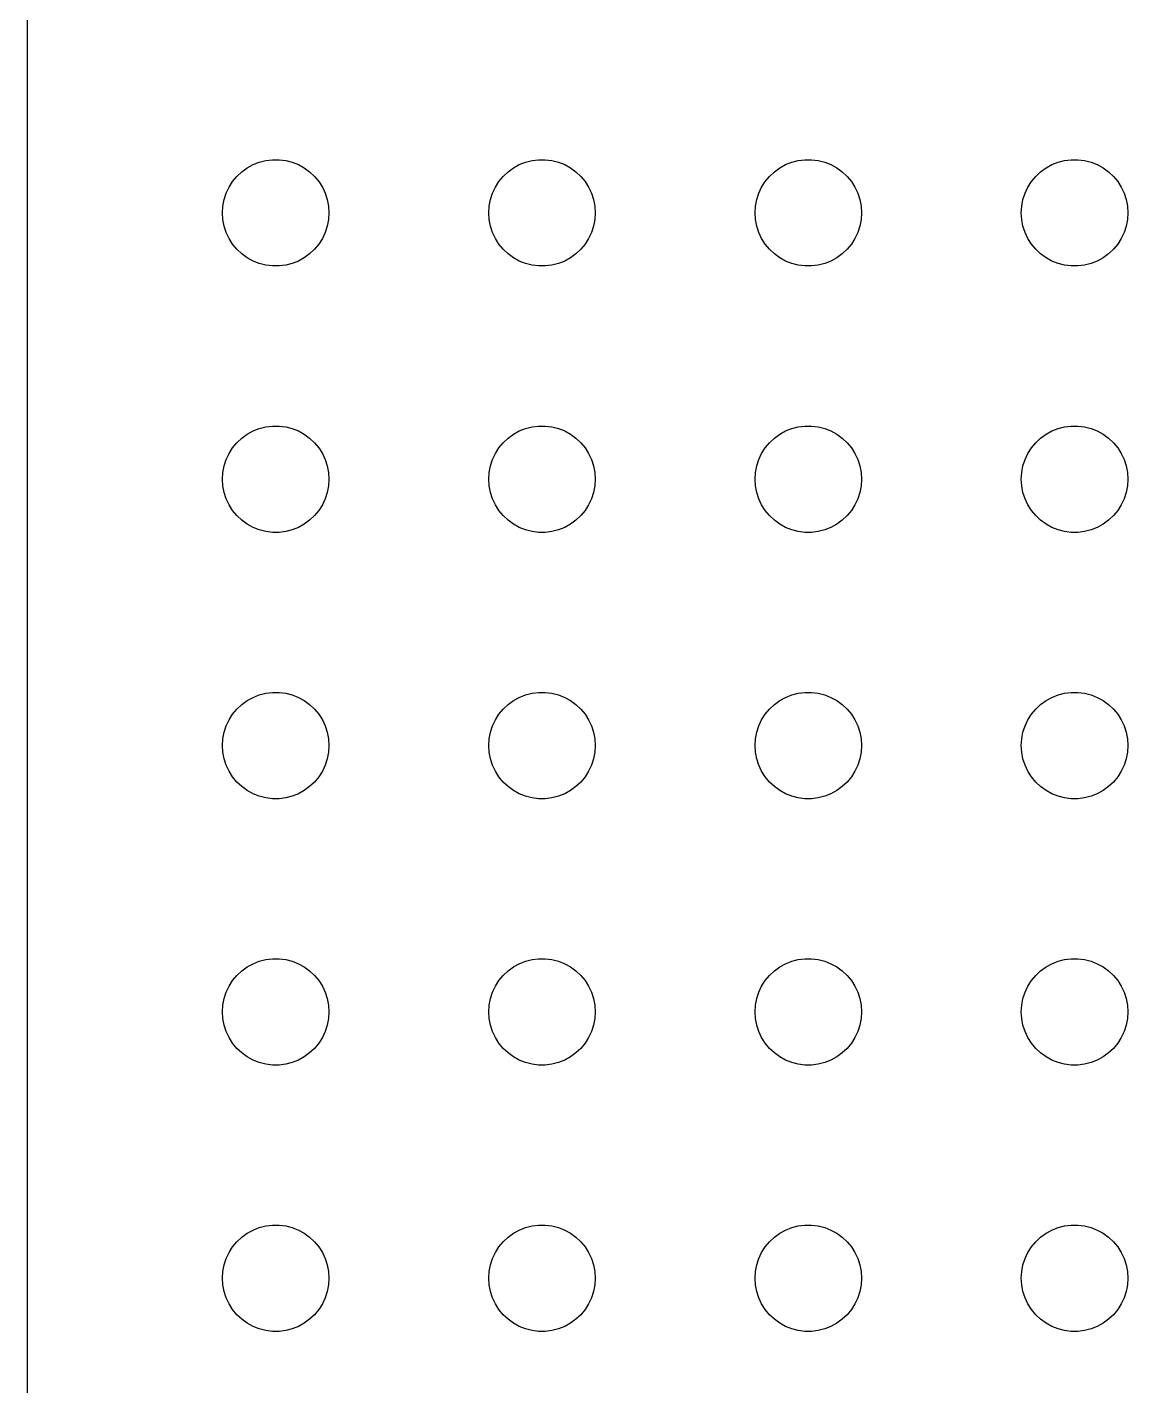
# Model space of a CAD drawing. Header units: metres. Extents: x -150 to 150, y -149 to 149.
# Drawn here: x -149.5 to -118.5, y 71.97 to 110.23 of the extents above; entities that cross this region are included whole.
import ezdxf

# ---------------------------------------------------------------- set-up
doc = ezdxf.new("R2010")
doc.units = ezdxf.units.M

msp = doc.modelspace()

# ---------------------------------------------------------------- linework, layer by layer
for p, q in [((-149.5, 144.5), (-149.5, -144.5)), ((-143.304, 106.266), (-143.139, 106.357)), ((-143.139, 106.357), (-142.964, 106.427)), ((-142.964, 106.427), (-142.781, 106.473)), ((-142.781, 106.473), (-142.594, 106.497)), ((-142.594, 106.497), (-142.406, 106.497)), ((-142.406, 106.497), (-142.219, 106.473)), ((-142.219, 106.473), (-142.036, 106.427)), ((-142.036, 106.427), (-141.861, 106.357)), ((-141.861, 106.357), (-141.696, 106.266)), ((-135.804, 106.266), (-135.639, 106.357)), ((-135.639, 106.357), (-135.464, 106.427)), ((-135.464, 106.427), (-135.281, 106.473)), ((-135.281, 106.473), (-135.094, 106.497)), ((-135.094, 106.497), (-134.906, 106.497)), ((-134.906, 106.497), (-134.719, 106.473)), ((-134.719, 106.473), (-134.536, 106.427)), ((-134.536, 106.427), (-134.361, 106.357)), ((-134.361, 106.357), (-134.196, 106.266)), ((-128.304, 106.266), (-128.139, 106.357)), ((-128.139, 106.357), (-127.964, 106.427)), ((-127.964, 106.427), (-127.781, 106.473)), ((-127.781, 106.473), (-127.594, 106.497)), ((-127.594, 106.497), (-127.406, 106.497)), ((-127.406, 106.497), (-127.219, 106.473)), ((-127.219, 106.473), (-127.036, 106.427)), ((-127.036, 106.427), (-126.861, 106.357)), ((-126.861, 106.357), (-126.696, 106.266)), ((-120.804, 106.266), (-120.639, 106.357)), ((-120.639, 106.357), (-120.464, 106.427)), ((-120.464, 106.427), (-120.281, 106.473)), ((-120.281, 106.473), (-120.094, 106.497)), ((-120.094, 106.497), (-119.906, 106.497)), ((-119.906, 106.497), (-119.719, 106.473)), ((-119.719, 106.473), (-119.536, 106.427)), ((-119.536, 106.427), (-119.361, 106.357)), ((-119.361, 106.357), (-119.196, 106.266)), ((-143.714, 105.882), (-143.593, 106.027)), ((-143.593, 106.027), (-143.456, 106.156)), ((-143.456, 106.156), (-143.304, 106.266)), ((-141.696, 106.266), (-141.544, 106.156)), ((-141.544, 106.156), (-141.407, 106.027)), ((-141.407, 106.027), (-141.286, 105.882)), ((-136.214, 105.882), (-136.093, 106.027)), ((-136.093, 106.027), (-135.956, 106.156)), ((-135.956, 106.156), (-135.804, 106.266)), ((-134.196, 106.266), (-134.044, 106.156)), ((-134.044, 106.156), (-133.907, 106.027)), ((-133.907, 106.027), (-133.786, 105.882)), ((-128.714, 105.882), (-128.593, 106.027)), ((-128.593, 106.027), (-128.456, 106.156)), ((-128.456, 106.156), (-128.304, 106.266)), ((-126.696, 106.266), (-126.544, 106.156)), ((-126.544, 106.156), (-126.407, 106.027)), ((-126.407, 106.027), (-126.286, 105.882)), ((-121.214, 105.882), (-121.093, 106.027)), ((-121.093, 106.027), (-120.956, 106.156)), ((-120.956, 106.156), (-120.804, 106.266)), ((-119.196, 106.266), (-119.044, 106.156)), ((-119.044, 106.156), (-118.907, 106.027)), ((-118.907, 106.027), (-118.786, 105.882)), ((-143.895, 105.552), (-143.814, 105.723)), ((-143.814, 105.723), (-143.714, 105.882)), ((-141.286, 105.882), (-141.186, 105.723)), ((-141.186, 105.723), (-141.105, 105.552)), ((-136.395, 105.552), (-136.314, 105.723)), ((-136.314, 105.723), (-136.214, 105.882)), ((-133.786, 105.882), (-133.686, 105.723)), ((-133.686, 105.723), (-133.605, 105.552)), ((-128.895, 105.552), (-128.814, 105.723)), ((-128.814, 105.723), (-128.714, 105.882)), ((-126.286, 105.882), (-126.186, 105.723)), ((-126.186, 105.723), (-126.105, 105.552)), ((-121.395, 105.552), (-121.314, 105.723)), ((-121.314, 105.723), (-121.214, 105.882)), ((-118.786, 105.882), (-118.686, 105.723)), ((-118.686, 105.723), (-118.605, 105.552)), ((-143.988, 105.188), (-143.953, 105.373)), ((-143.953, 105.373), (-143.895, 105.552)), ((-141.105, 105.552), (-141.047, 105.373)), ((-141.047, 105.373), (-141.012, 105.188)), ((-136.488, 105.188), (-136.453, 105.373)), ((-136.453, 105.373), (-136.395, 105.552)), ((-133.605, 105.552), (-133.547, 105.373)), ((-133.547, 105.373), (-133.512, 105.188)), ((-128.988, 105.188), (-128.953, 105.373)), ((-128.953, 105.373), (-128.895, 105.552)), ((-126.105, 105.552), (-126.047, 105.373)), ((-126.047, 105.373), (-126.012, 105.188)), ((-121.488, 105.188), (-121.453, 105.373)), ((-121.453, 105.373), (-121.395, 105.552)), ((-118.605, 105.552), (-118.547, 105.373)), ((-118.547, 105.373), (-118.512, 105.188)), ((-144, 105), (-143.988, 105.188)), ((-143.988, 104.812), (-144, 105)), ((-141.012, 105.188), (-141, 105)), ((-141, 105), (-141.012, 104.812)), ((-136.5, 105), (-136.488, 105.188)), ((-136.488, 104.812), (-136.5, 105)), ((-133.512, 105.188), (-133.5, 105)), ((-133.5, 105), (-133.512, 104.812)), ((-129, 105), (-128.988, 105.188)), ((-128.988, 104.812), (-129, 105)), ((-126.012, 105.188), (-126, 105)), ((-126, 105), (-126.012, 104.812)), ((-121.5, 105), (-121.488, 105.188)), ((-121.488, 104.812), (-121.5, 105)), ((-118.512, 105.188), (-118.5, 105)), ((-118.5, 105), (-118.512, 104.812)), ((-143.953, 104.627), (-143.988, 104.812)), ((-143.895, 104.448), (-143.953, 104.627)), ((-143.814, 104.277), (-143.895, 104.448)), ((-141.105, 104.448), (-141.186, 104.277)), ((-141.047, 104.627), (-141.105, 104.448)), ((-141.012, 104.812), (-141.047, 104.627)), ((-136.453, 104.627), (-136.488, 104.812)), ((-136.395, 104.448), (-136.453, 104.627)), ((-136.314, 104.277), (-136.395, 104.448)), ((-133.605, 104.448), (-133.686, 104.277)), ((-133.547, 104.627), (-133.605, 104.448)), ((-133.512, 104.812), (-133.547, 104.627)), ((-128.953, 104.627), (-128.988, 104.812)), ((-128.895, 104.448), (-128.953, 104.627)), ((-128.814, 104.277), (-128.895, 104.448)), ((-126.105, 104.448), (-126.186, 104.277)), ((-126.047, 104.627), (-126.105, 104.448)), ((-126.012, 104.812), (-126.047, 104.627)), ((-121.453, 104.627), (-121.488, 104.812)), ((-121.395, 104.448), (-121.453, 104.627)), ((-121.314, 104.277), (-121.395, 104.448)), ((-118.605, 104.448), (-118.686, 104.277)), ((-118.547, 104.627), (-118.605, 104.448)), ((-118.512, 104.812), (-118.547, 104.627)), ((-143.714, 104.118), (-143.814, 104.277)), ((-143.593, 103.973), (-143.714, 104.118)), ((-141.286, 104.118), (-141.407, 103.973)), ((-141.186, 104.277), (-141.286, 104.118)), ((-136.214, 104.118), (-136.314, 104.277)), ((-136.093, 103.973), (-136.214, 104.118)), ((-133.786, 104.118), (-133.907, 103.973)), ((-133.686, 104.277), (-133.786, 104.118)), ((-128.714, 104.118), (-128.814, 104.277)), ((-128.593, 103.973), (-128.714, 104.118)), ((-126.286, 104.118), (-126.407, 103.973)), ((-126.186, 104.277), (-126.286, 104.118)), ((-121.214, 104.118), (-121.314, 104.277)), ((-121.093, 103.973), (-121.214, 104.118)), ((-118.786, 104.118), (-118.907, 103.973)), ((-118.686, 104.277), (-118.786, 104.118)), ((-143.456, 103.844), (-143.593, 103.973)), ((-143.304, 103.734), (-143.456, 103.844)), ((-143.139, 103.643), (-143.304, 103.734)), ((-141.696, 103.734), (-141.861, 103.643)), ((-141.544, 103.844), (-141.696, 103.734)), ((-141.407, 103.973), (-141.544, 103.844)), ((-135.956, 103.844), (-136.093, 103.973)), ((-135.804, 103.734), (-135.956, 103.844)), ((-135.639, 103.643), (-135.804, 103.734)), ((-134.196, 103.734), (-134.361, 103.643)), ((-134.044, 103.844), (-134.196, 103.734)), ((-133.907, 103.973), (-134.044, 103.844)), ((-128.456, 103.844), (-128.593, 103.973)), ((-128.304, 103.734), (-128.456, 103.844)), ((-128.139, 103.643), (-128.304, 103.734)), ((-126.696, 103.734), (-126.861, 103.643)), ((-126.544, 103.844), (-126.696, 103.734)), ((-126.407, 103.973), (-126.544, 103.844)), ((-120.956, 103.844), (-121.093, 103.973)), ((-120.804, 103.734), (-120.956, 103.844)), ((-120.639, 103.643), (-120.804, 103.734)), ((-119.196, 103.734), (-119.361, 103.643)), ((-119.044, 103.844), (-119.196, 103.734)), ((-118.907, 103.973), (-119.044, 103.844)), ((-142.964, 103.573), (-143.139, 103.643)), ((-142.781, 103.527), (-142.964, 103.573)), ((-142.594, 103.503), (-142.781, 103.527)), ((-142.406, 103.503), (-142.594, 103.503)), ((-142.219, 103.527), (-142.406, 103.503)), ((-142.036, 103.573), (-142.219, 103.527)), ((-141.861, 103.643), (-142.036, 103.573)), ((-135.464, 103.573), (-135.639, 103.643)), ((-135.281, 103.527), (-135.464, 103.573)), ((-135.094, 103.503), (-135.281, 103.527)), ((-134.906, 103.503), (-135.094, 103.503)), ((-134.719, 103.527), (-134.906, 103.503)), ((-134.536, 103.573), (-134.719, 103.527)), ((-134.361, 103.643), (-134.536, 103.573)), ((-127.964, 103.573), (-128.139, 103.643)), ((-127.781, 103.527), (-127.964, 103.573)), ((-127.594, 103.503), (-127.781, 103.527)), ((-127.406, 103.503), (-127.594, 103.503)), ((-127.219, 103.527), (-127.406, 103.503)), ((-127.036, 103.573), (-127.219, 103.527)), ((-126.861, 103.643), (-127.036, 103.573)), ((-120.464, 103.573), (-120.639, 103.643)), ((-120.281, 103.527), (-120.464, 103.573)), ((-120.094, 103.503), (-120.281, 103.527)), ((-119.906, 103.503), (-120.094, 103.503)), ((-119.719, 103.527), (-119.906, 103.503)), ((-119.536, 103.573), (-119.719, 103.527)), ((-119.361, 103.643), (-119.536, 103.573)), ((-143.456, 98.6558), (-143.304, 98.7665)), ((-143.304, 98.7665), (-143.139, 98.8572)), ((-143.139, 98.8572), (-142.964, 98.9266)), ((-142.964, 98.9266), (-142.781, 98.9734)), ((-142.781, 98.9734), (-142.594, 98.997)), ((-142.594, 98.997), (-142.406, 98.997)), ((-142.406, 98.997), (-142.219, 98.9734)), ((-142.219, 98.9734), (-142.036, 98.9266)), ((-142.036, 98.9266), (-141.861, 98.8572)), ((-141.861, 98.8572), (-141.696, 98.7665)), ((-141.696, 98.7665), (-141.544, 98.6558)), ((-135.956, 98.6558), (-135.804, 98.7665)), ((-135.804, 98.7665), (-135.639, 98.8572)), ((-135.639, 98.8572), (-135.464, 98.9266)), ((-135.464, 98.9266), (-135.281, 98.9734)), ((-135.281, 98.9734), (-135.094, 98.997)), ((-135.094, 98.997), (-134.906, 98.997)), ((-134.906, 98.997), (-134.719, 98.9734)), ((-134.719, 98.9734), (-134.536, 98.9266)), ((-134.536, 98.9266), (-134.361, 98.8572)), ((-134.361, 98.8572), (-134.196, 98.7665)), ((-134.196, 98.7665), (-134.044, 98.6558)), ((-128.456, 98.6558), (-128.304, 98.7665)), ((-128.304, 98.7665), (-128.139, 98.8572)), ((-128.139, 98.8572), (-127.964, 98.9266)), ((-127.964, 98.9266), (-127.781, 98.9734)), ((-127.781, 98.9734), (-127.594, 98.997)), ((-127.594, 98.997), (-127.406, 98.997)), ((-127.406, 98.997), (-127.219, 98.9734)), ((-127.219, 98.9734), (-127.036, 98.9266)), ((-127.036, 98.9266), (-126.861, 98.8572)), ((-126.861, 98.8572), (-126.696, 98.7665)), ((-126.696, 98.7665), (-126.544, 98.6558)), ((-120.956, 98.6558), (-120.804, 98.7665)), ((-120.804, 98.7665), (-120.639, 98.8572)), ((-120.639, 98.8572), (-120.464, 98.9266)), ((-120.464, 98.9266), (-120.281, 98.9734)), ((-120.281, 98.9734), (-120.094, 98.997)), ((-120.094, 98.997), (-119.906, 98.997)), ((-119.906, 98.997), (-119.719, 98.9734)), ((-119.719, 98.9734), (-119.536, 98.9266)), ((-119.536, 98.9266), (-119.361, 98.8572)), ((-119.361, 98.8572), (-119.196, 98.7665)), ((-119.196, 98.7665), (-119.044, 98.6558)), ((-143.814, 98.2226), (-143.714, 98.3817)), ((-143.714, 98.3817), (-143.593, 98.5268)), ((-143.593, 98.5268), (-143.456, 98.6558)), ((-141.544, 98.6558), (-141.407, 98.5268)), ((-141.407, 98.5268), (-141.286, 98.3817)), ((-141.286, 98.3817), (-141.186, 98.2226)), ((-136.314, 98.2226), (-136.214, 98.3817)), ((-136.214, 98.3817), (-136.093, 98.5268)), ((-136.093, 98.5268), (-135.956, 98.6558)), ((-134.044, 98.6558), (-133.907, 98.5268)), ((-133.907, 98.5268), (-133.786, 98.3817)), ((-133.786, 98.3817), (-133.686, 98.2226)), ((-128.814, 98.2226), (-128.714, 98.3817)), ((-128.714, 98.3817), (-128.593, 98.5268)), ((-128.593, 98.5268), (-128.456, 98.6558)), ((-126.544, 98.6558), (-126.407, 98.5268)), ((-126.407, 98.5268), (-126.286, 98.3817)), ((-126.286, 98.3817), (-126.186, 98.2226)), ((-121.314, 98.2226), (-121.214, 98.3817)), ((-121.214, 98.3817), (-121.093, 98.5268)), ((-121.093, 98.5268), (-120.956, 98.6558)), ((-119.044, 98.6558), (-118.907, 98.5268)), ((-118.907, 98.5268), (-118.786, 98.3817)), ((-118.786, 98.3817), (-118.686, 98.2226)), ((-143.953, 97.873), (-143.895, 98.0522)), ((-143.895, 98.0522), (-143.814, 98.2226)), ((-141.186, 98.2226), (-141.105, 98.0522)), ((-141.105, 98.0522), (-141.047, 97.873)), ((-136.453, 97.873), (-136.395, 98.0522)), ((-136.395, 98.0522), (-136.314, 98.2226)), ((-133.686, 98.2226), (-133.605, 98.0522)), ((-133.605, 98.0522), (-133.547, 97.873)), ((-128.953, 97.873), (-128.895, 98.0522)), ((-128.895, 98.0522), (-128.814, 98.2226)), ((-126.186, 98.2226), (-126.105, 98.0522)), ((-126.105, 98.0522), (-126.047, 97.873)), ((-121.453, 97.873), (-121.395, 98.0522)), ((-121.395, 98.0522), (-121.314, 98.2226)), ((-118.686, 98.2226), (-118.605, 98.0522)), ((-118.605, 98.0522), (-118.547, 97.873)), ((-144, 97.5), (-143.988, 97.688)), ((-143.988, 97.688), (-143.953, 97.873)), ((-141.047, 97.873), (-141.012, 97.688)), ((-141.012, 97.688), (-141, 97.5)), ((-136.5, 97.5), (-136.488, 97.688)), ((-136.488, 97.688), (-136.453, 97.873)), ((-133.547, 97.873), (-133.512, 97.688)), ((-133.512, 97.688), (-133.5, 97.5)), ((-129, 97.5), (-128.988, 97.688)), ((-128.988, 97.688), (-128.953, 97.873)), ((-126.047, 97.873), (-126.012, 97.688)), ((-126.012, 97.688), (-126, 97.5)), ((-121.5, 97.5), (-121.488, 97.688)), ((-121.488, 97.688), (-121.453, 97.873)), ((-118.547, 97.873), (-118.512, 97.688)), ((-118.512, 97.688), (-118.5, 97.5)), ((-143.988, 97.312), (-144, 97.5)), ((-143.953, 97.127), (-143.988, 97.312)), ((-141.012, 97.312), (-141.047, 97.127)), ((-141, 97.5), (-141.012, 97.312)), ((-136.488, 97.312), (-136.5, 97.5)), ((-136.453, 97.127), (-136.488, 97.312)), ((-133.512, 97.312), (-133.547, 97.127)), ((-133.5, 97.5), (-133.512, 97.312)), ((-128.988, 97.312), (-129, 97.5)), ((-128.953, 97.127), (-128.988, 97.312)), ((-126.012, 97.312), (-126.047, 97.127)), ((-126, 97.5), (-126.012, 97.312)), ((-121.488, 97.312), (-121.5, 97.5)), ((-121.453, 97.127), (-121.488, 97.312)), ((-118.512, 97.312), (-118.547, 97.127)), ((-118.5, 97.5), (-118.512, 97.312)), ((-143.895, 96.9478), (-143.953, 97.127)), ((-143.814, 96.7774), (-143.895, 96.9478)), ((-141.105, 96.9478), (-141.186, 96.7774)), ((-141.047, 97.127), (-141.105, 96.9478)), ((-136.395, 96.9478), (-136.453, 97.127)), ((-136.314, 96.7774), (-136.395, 96.9478)), ((-133.605, 96.9478), (-133.686, 96.7774)), ((-133.547, 97.127), (-133.605, 96.9478)), ((-128.895, 96.9478), (-128.953, 97.127)), ((-128.814, 96.7774), (-128.895, 96.9478)), ((-126.105, 96.9478), (-126.186, 96.7774)), ((-126.047, 97.127), (-126.105, 96.9478)), ((-121.395, 96.9478), (-121.453, 97.127)), ((-121.314, 96.7774), (-121.395, 96.9478)), ((-118.605, 96.9478), (-118.686, 96.7774)), ((-118.547, 97.127), (-118.605, 96.9478)), ((-143.714, 96.6183), (-143.814, 96.7774)), ((-143.593, 96.4732), (-143.714, 96.6183)), ((-143.456, 96.3442), (-143.593, 96.4732)), ((-141.407, 96.4732), (-141.544, 96.3442)), ((-141.286, 96.6183), (-141.407, 96.4732)), ((-141.186, 96.7774), (-141.286, 96.6183)), ((-136.214, 96.6183), (-136.314, 96.7774)), ((-136.093, 96.4732), (-136.214, 96.6183)), ((-135.956, 96.3442), (-136.093, 96.4732)), ((-133.907, 96.4732), (-134.044, 96.3442)), ((-133.786, 96.6183), (-133.907, 96.4732)), ((-133.686, 96.7774), (-133.786, 96.6183)), ((-128.714, 96.6183), (-128.814, 96.7774)), ((-128.593, 96.4732), (-128.714, 96.6183)), ((-128.456, 96.3442), (-128.593, 96.4732)), ((-126.407, 96.4732), (-126.544, 96.3442)), ((-126.286, 96.6183), (-126.407, 96.4732)), ((-126.186, 96.7774), (-126.286, 96.6183)), ((-121.214, 96.6183), (-121.314, 96.7774)), ((-121.093, 96.4732), (-121.214, 96.6183)), ((-120.956, 96.3442), (-121.093, 96.4732)), ((-118.907, 96.4732), (-119.044, 96.3442)), ((-118.786, 96.6183), (-118.907, 96.4732)), ((-118.686, 96.7774), (-118.786, 96.6183)), ((-143.304, 96.2335), (-143.456, 96.3442)), ((-143.139, 96.1428), (-143.304, 96.2335)), ((-142.964, 96.0734), (-143.139, 96.1428)), ((-142.781, 96.0266), (-142.964, 96.0734)), ((-142.594, 96.003), (-142.781, 96.0266)), ((-142.219, 96.0266), (-142.406, 96.003)), ((-142.036, 96.0734), (-142.219, 96.0266)), ((-141.861, 96.1428), (-142.036, 96.0734)), ((-141.696, 96.2335), (-141.861, 96.1428)), ((-141.544, 96.3442), (-141.696, 96.2335)), ((-135.804, 96.2335), (-135.956, 96.3442)), ((-135.639, 96.1428), (-135.804, 96.2335)), ((-135.464, 96.0734), (-135.639, 96.1428)), ((-135.281, 96.0266), (-135.464, 96.0734)), ((-135.094, 96.003), (-135.281, 96.0266)), ((-134.719, 96.0266), (-134.906, 96.003)), ((-134.536, 96.0734), (-134.719, 96.0266)), ((-134.361, 96.1428), (-134.536, 96.0734)), ((-134.196, 96.2335), (-134.361, 96.1428)), ((-134.044, 96.3442), (-134.196, 96.2335)), ((-128.304, 96.2335), (-128.456, 96.3442)), ((-128.139, 96.1428), (-128.304, 96.2335)), ((-127.964, 96.0734), (-128.139, 96.1428)), ((-127.781, 96.0266), (-127.964, 96.0734)), ((-127.594, 96.003), (-127.781, 96.0266)), ((-127.219, 96.0266), (-127.406, 96.003)), ((-127.036, 96.0734), (-127.219, 96.0266)), ((-126.861, 96.1428), (-127.036, 96.0734)), ((-126.696, 96.2335), (-126.861, 96.1428)), ((-126.544, 96.3442), (-126.696, 96.2335)), ((-120.804, 96.2335), (-120.956, 96.3442)), ((-120.639, 96.1428), (-120.804, 96.2335)), ((-120.464, 96.0734), (-120.639, 96.1428)), ((-120.281, 96.0266), (-120.464, 96.0734)), ((-120.094, 96.003), (-120.281, 96.0266)), ((-119.719, 96.0266), (-119.906, 96.003)), ((-119.536, 96.0734), (-119.719, 96.0266)), ((-119.361, 96.1428), (-119.536, 96.0734)), ((-119.196, 96.2335), (-119.361, 96.1428)), ((-119.044, 96.3442), (-119.196, 96.2335)), ((-142.406, 96.003), (-142.594, 96.003)), ((-134.906, 96.003), (-135.094, 96.003)), ((-127.406, 96.003), (-127.594, 96.003)), ((-119.906, 96.003), (-120.094, 96.003)), ((-142.964, 91.4266), (-142.781, 91.4734)), ((-142.781, 91.4734), (-142.594, 91.497)), ((-142.594, 91.497), (-142.406, 91.497)), ((-142.406, 91.497), (-142.219, 91.4734)), ((-142.219, 91.4734), (-142.036, 91.4266)), ((-135.464, 91.4266), (-135.281, 91.4734)), ((-135.281, 91.4734), (-135.094, 91.497)), ((-135.094, 91.497), (-134.906, 91.497)), ((-134.906, 91.497), (-134.719, 91.4734)), ((-134.719, 91.4734), (-134.536, 91.4266)), ((-127.964, 91.4266), (-127.781, 91.4734)), ((-127.781, 91.4734), (-127.594, 91.497)), ((-127.594, 91.497), (-127.406, 91.497)), ((-127.406, 91.497), (-127.219, 91.4734)), ((-127.219, 91.4734), (-127.036, 91.4266)), ((-120.464, 91.4266), (-120.281, 91.4734)), ((-120.281, 91.4734), (-120.094, 91.497)), ((-120.094, 91.497), (-119.906, 91.497)), ((-119.906, 91.497), (-119.719, 91.4734)), ((-119.719, 91.4734), (-119.536, 91.4266)), ((-143.593, 91.0268), (-143.456, 91.1558)), ((-143.456, 91.1558), (-143.304, 91.2665)), ((-143.304, 91.2665), (-143.139, 91.3572)), ((-143.139, 91.3572), (-142.964, 91.4266)), ((-142.036, 91.4266), (-141.861, 91.3572)), ((-141.861, 91.3572), (-141.696, 91.2665)), ((-141.696, 91.2665), (-141.544, 91.1558)), ((-141.544, 91.1558), (-141.407, 91.0268)), ((-136.093, 91.0268), (-135.956, 91.1558)), ((-135.956, 91.1558), (-135.804, 91.2665)), ((-135.804, 91.2665), (-135.639, 91.3572)), ((-135.639, 91.3572), (-135.464, 91.4266)), ((-134.536, 91.4266), (-134.361, 91.3572)), ((-134.361, 91.3572), (-134.196, 91.2665)), ((-134.196, 91.2665), (-134.044, 91.1558)), ((-134.044, 91.1558), (-133.907, 91.0268)), ((-128.593, 91.0268), (-128.456, 91.1558)), ((-128.456, 91.1558), (-128.304, 91.2665)), ((-128.304, 91.2665), (-128.139, 91.3572)), ((-128.139, 91.3572), (-127.964, 91.4266)), ((-127.036, 91.4266), (-126.861, 91.3572)), ((-126.861, 91.3572), (-126.696, 91.2665)), ((-126.696, 91.2665), (-126.544, 91.1558)), ((-126.544, 91.1558), (-126.407, 91.0268)), ((-121.093, 91.0268), (-120.956, 91.1558)), ((-120.956, 91.1558), (-120.804, 91.2665)), ((-120.804, 91.2665), (-120.639, 91.3572)), ((-120.639, 91.3572), (-120.464, 91.4266)), ((-119.536, 91.4266), (-119.361, 91.3572)), ((-119.361, 91.3572), (-119.196, 91.2665)), ((-119.196, 91.2665), (-119.044, 91.1558)), ((-119.044, 91.1558), (-118.907, 91.0268)), ((-143.895, 90.5522), (-143.814, 90.7226)), ((-143.814, 90.7226), (-143.714, 90.8817)), ((-143.714, 90.8817), (-143.593, 91.0268)), ((-141.407, 91.0268), (-141.286, 90.8817)), ((-141.286, 90.8817), (-141.186, 90.7226)), ((-141.186, 90.7226), (-141.105, 90.5522)), ((-136.395, 90.5522), (-136.314, 90.7226)), ((-136.314, 90.7226), (-136.214, 90.8817)), ((-136.214, 90.8817), (-136.093, 91.0268)), ((-133.907, 91.0268), (-133.786, 90.8817)), ((-133.786, 90.8817), (-133.686, 90.7226)), ((-133.686, 90.7226), (-133.605, 90.5522)), ((-128.895, 90.5522), (-128.814, 90.7226)), ((-128.814, 90.7226), (-128.714, 90.8817)), ((-128.714, 90.8817), (-128.593, 91.0268)), ((-126.407, 91.0268), (-126.286, 90.8817)), ((-126.286, 90.8817), (-126.186, 90.7226)), ((-126.186, 90.7226), (-126.105, 90.5522)), ((-121.395, 90.5522), (-121.314, 90.7226)), ((-121.314, 90.7226), (-121.214, 90.8817)), ((-121.214, 90.8817), (-121.093, 91.0268)), ((-118.907, 91.0268), (-118.786, 90.8817)), ((-118.786, 90.8817), (-118.686, 90.7226)), ((-118.686, 90.7226), (-118.605, 90.5522)), ((-143.988, 90.188), (-143.953, 90.373)), ((-143.953, 90.373), (-143.895, 90.5522)), ((-141.105, 90.5522), (-141.047, 90.373)), ((-141.047, 90.373), (-141.012, 90.188)), ((-136.488, 90.188), (-136.453, 90.373)), ((-136.453, 90.373), (-136.395, 90.5522)), ((-133.605, 90.5522), (-133.547, 90.373)), ((-133.547, 90.373), (-133.512, 90.188)), ((-128.988, 90.188), (-128.953, 90.373)), ((-128.953, 90.373), (-128.895, 90.5522)), ((-126.105, 90.5522), (-126.047, 90.373)), ((-126.047, 90.373), (-126.012, 90.188)), ((-121.488, 90.188), (-121.453, 90.373)), ((-121.453, 90.373), (-121.395, 90.5522)), ((-118.605, 90.5522), (-118.547, 90.373)), ((-118.547, 90.373), (-118.512, 90.188)), ((-144, 90), (-143.988, 90.188)), ((-143.988, 89.812), (-144, 90)), ((-141.012, 90.188), (-141, 90)), ((-141, 90), (-141.012, 89.812)), ((-136.5, 90), (-136.488, 90.188)), ((-136.488, 89.812), (-136.5, 90)), ((-133.512, 90.188), (-133.5, 90)), ((-133.5, 90), (-133.512, 89.812)), ((-129, 90), (-128.988, 90.188)), ((-128.988, 89.812), (-129, 90)), ((-126.012, 90.188), (-126, 90)), ((-126, 90), (-126.012, 89.812)), ((-121.5, 90), (-121.488, 90.188)), ((-121.488, 89.812), (-121.5, 90)), ((-118.512, 90.188), (-118.5, 90)), ((-118.5, 90), (-118.512, 89.812)), ((-143.953, 89.627), (-143.988, 89.812)), ((-143.895, 89.4478), (-143.953, 89.627)), ((-141.047, 89.627), (-141.105, 89.4478)), ((-141.012, 89.812), (-141.047, 89.627)), ((-136.453, 89.627), (-136.488, 89.812)), ((-136.395, 89.4478), (-136.453, 89.627)), ((-133.547, 89.627), (-133.605, 89.4478)), ((-133.512, 89.812), (-133.547, 89.627)), ((-128.953, 89.627), (-128.988, 89.812)), ((-128.895, 89.4478), (-128.953, 89.627)), ((-126.047, 89.627), (-126.105, 89.4478)), ((-126.012, 89.812), (-126.047, 89.627)), ((-121.453, 89.627), (-121.488, 89.812)), ((-121.395, 89.4478), (-121.453, 89.627)), ((-118.547, 89.627), (-118.605, 89.4478)), ((-118.512, 89.812), (-118.547, 89.627)), ((-143.814, 89.2774), (-143.895, 89.4478)), ((-143.714, 89.1183), (-143.814, 89.2774)), ((-141.186, 89.2774), (-141.286, 89.1183)), ((-141.105, 89.4478), (-141.186, 89.2774)), ((-136.314, 89.2774), (-136.395, 89.4478)), ((-136.214, 89.1183), (-136.314, 89.2774)), ((-133.686, 89.2774), (-133.786, 89.1183)), ((-133.605, 89.4478), (-133.686, 89.2774)), ((-128.814, 89.2774), (-128.895, 89.4478)), ((-128.714, 89.1183), (-128.814, 89.2774)), ((-126.186, 89.2774), (-126.286, 89.1183)), ((-126.105, 89.4478), (-126.186, 89.2774)), ((-121.314, 89.2774), (-121.395, 89.4478)), ((-121.214, 89.1183), (-121.314, 89.2774)), ((-118.686, 89.2774), (-118.786, 89.1183)), ((-118.605, 89.4478), (-118.686, 89.2774)), ((-143.593, 88.9732), (-143.714, 89.1183)), ((-143.456, 88.8442), (-143.593, 88.9732)), ((-143.304, 88.7335), (-143.456, 88.8442)), ((-141.544, 88.8442), (-141.696, 88.7335)), ((-141.407, 88.9732), (-141.544, 88.8442)), ((-141.286, 89.1183), (-141.407, 88.9732)), ((-136.093, 88.9732), (-136.214, 89.1183)), ((-135.956, 88.8442), (-136.093, 88.9732)), ((-135.804, 88.7335), (-135.956, 88.8442)), ((-134.044, 88.8442), (-134.196, 88.7335)), ((-133.907, 88.9732), (-134.044, 88.8442)), ((-133.786, 89.1183), (-133.907, 88.9732)), ((-128.593, 88.9732), (-128.714, 89.1183)), ((-128.456, 88.8442), (-128.593, 88.9732)), ((-128.304, 88.7335), (-128.456, 88.8442)), ((-126.544, 88.8442), (-126.696, 88.7335)), ((-126.407, 88.9732), (-126.544, 88.8442)), ((-126.286, 89.1183), (-126.407, 88.9732)), ((-121.093, 88.9732), (-121.214, 89.1183)), ((-120.956, 88.8442), (-121.093, 88.9732)), ((-120.804, 88.7335), (-120.956, 88.8442)), ((-119.044, 88.8442), (-119.196, 88.7335)), ((-118.907, 88.9732), (-119.044, 88.8442)), ((-118.786, 89.1183), (-118.907, 88.9732)), ((-143.139, 88.6428), (-143.304, 88.7335)), ((-142.964, 88.5734), (-143.139, 88.6428)), ((-142.781, 88.5266), (-142.964, 88.5734)), ((-142.594, 88.503), (-142.781, 88.5266)), ((-142.406, 88.503), (-142.594, 88.503)), ((-142.219, 88.5266), (-142.406, 88.503)), ((-142.036, 88.5734), (-142.219, 88.5266)), ((-141.861, 88.6428), (-142.036, 88.5734)), ((-141.696, 88.7335), (-141.861, 88.6428)), ((-135.639, 88.6428), (-135.804, 88.7335)), ((-135.464, 88.5734), (-135.639, 88.6428)), ((-135.281, 88.5266), (-135.464, 88.5734)), ((-135.094, 88.503), (-135.281, 88.5266)), ((-134.906, 88.503), (-135.094, 88.503)), ((-134.719, 88.5266), (-134.906, 88.503)), ((-134.536, 88.5734), (-134.719, 88.5266)), ((-134.361, 88.6428), (-134.536, 88.5734)), ((-134.196, 88.7335), (-134.361, 88.6428)), ((-128.139, 88.6428), (-128.304, 88.7335)), ((-127.964, 88.5734), (-128.139, 88.6428)), ((-127.781, 88.5266), (-127.964, 88.5734)), ((-127.594, 88.503), (-127.781, 88.5266)), ((-127.406, 88.503), (-127.594, 88.503)), ((-127.219, 88.5266), (-127.406, 88.503)), ((-127.036, 88.5734), (-127.219, 88.5266)), ((-126.861, 88.6428), (-127.036, 88.5734)), ((-126.696, 88.7335), (-126.861, 88.6428)), ((-120.639, 88.6428), (-120.804, 88.7335)), ((-120.464, 88.5734), (-120.639, 88.6428)), ((-120.281, 88.5266), (-120.464, 88.5734)), ((-120.094, 88.503), (-120.281, 88.5266)), ((-119.906, 88.503), (-120.094, 88.503)), ((-119.719, 88.5266), (-119.906, 88.503)), ((-119.536, 88.5734), (-119.719, 88.5266)), ((-119.361, 88.6428), (-119.536, 88.5734)), ((-119.196, 88.7335), (-119.361, 88.6428)), ((-143.304, 83.7665), (-143.139, 83.8572)), ((-143.139, 83.8572), (-142.964, 83.9266)), ((-142.964, 83.9266), (-142.781, 83.9734)), ((-142.781, 83.9734), (-142.594, 83.997)), ((-142.594, 83.997), (-142.406, 83.997)), ((-142.406, 83.997), (-142.219, 83.9734)), ((-142.219, 83.9734), (-142.036, 83.9266)), ((-142.036, 83.9266), (-141.861, 83.8572)), ((-141.861, 83.8572), (-141.696, 83.7665)), ((-135.804, 83.7665), (-135.639, 83.8572)), ((-135.639, 83.8572), (-135.464, 83.9266)), ((-135.464, 83.9266), (-135.281, 83.9734)), ((-135.281, 83.9734), (-135.094, 83.997)), ((-135.094, 83.997), (-134.906, 83.997)), ((-134.906, 83.997), (-134.719, 83.9734)), ((-134.719, 83.9734), (-134.536, 83.9266)), ((-134.536, 83.9266), (-134.361, 83.8572)), ((-134.361, 83.8572), (-134.196, 83.7665)), ((-128.304, 83.7665), (-128.139, 83.8572)), ((-128.139, 83.8572), (-127.964, 83.9266)), ((-127.964, 83.9266), (-127.781, 83.9734)), ((-127.781, 83.9734), (-127.594, 83.997)), ((-127.594, 83.997), (-127.406, 83.997)), ((-127.406, 83.997), (-127.219, 83.9734)), ((-127.219, 83.9734), (-127.036, 83.9266)), ((-127.036, 83.9266), (-126.861, 83.8572)), ((-126.861, 83.8572), (-126.696, 83.7665)), ((-120.804, 83.7665), (-120.639, 83.8572)), ((-120.639, 83.8572), (-120.464, 83.9266)), ((-120.464, 83.9266), (-120.281, 83.9734)), ((-120.281, 83.9734), (-120.094, 83.997)), ((-120.094, 83.997), (-119.906, 83.997)), ((-119.906, 83.997), (-119.719, 83.9734)), ((-119.719, 83.9734), (-119.536, 83.9266)), ((-119.536, 83.9266), (-119.361, 83.8572)), ((-119.361, 83.8572), (-119.196, 83.7665)), ((-143.714, 83.3817), (-143.593, 83.5268)), ((-143.593, 83.5268), (-143.456, 83.6558)), ((-143.456, 83.6558), (-143.304, 83.7665)), ((-141.696, 83.7665), (-141.544, 83.6558)), ((-141.544, 83.6558), (-141.407, 83.5268)), ((-141.407, 83.5268), (-141.286, 83.3817)), ((-136.214, 83.3817), (-136.093, 83.5268)), ((-136.093, 83.5268), (-135.956, 83.6558)), ((-135.956, 83.6558), (-135.804, 83.7665)), ((-134.196, 83.7665), (-134.044, 83.6558)), ((-134.044, 83.6558), (-133.907, 83.5268)), ((-133.907, 83.5268), (-133.786, 83.3817)), ((-128.714, 83.3817), (-128.593, 83.5268)), ((-128.593, 83.5268), (-128.456, 83.6558)), ((-128.456, 83.6558), (-128.304, 83.7665)), ((-126.696, 83.7665), (-126.544, 83.6558)), ((-126.544, 83.6558), (-126.407, 83.5268)), ((-126.407, 83.5268), (-126.286, 83.3817)), ((-121.214, 83.3817), (-121.093, 83.5268)), ((-121.093, 83.5268), (-120.956, 83.6558)), ((-120.956, 83.6558), (-120.804, 83.7665)), ((-119.196, 83.7665), (-119.044, 83.6558)), ((-119.044, 83.6558), (-118.907, 83.5268)), ((-118.907, 83.5268), (-118.786, 83.3817)), ((-143.953, 82.873), (-143.895, 83.0522)), ((-143.895, 83.0522), (-143.814, 83.2226)), ((-143.814, 83.2226), (-143.714, 83.3817)), ((-141.286, 83.3817), (-141.186, 83.2226)), ((-141.186, 83.2226), (-141.105, 83.0522)), ((-141.105, 83.0522), (-141.047, 82.873)), ((-136.453, 82.873), (-136.395, 83.0522)), ((-136.395, 83.0522), (-136.314, 83.2226)), ((-136.314, 83.2226), (-136.214, 83.3817)), ((-133.786, 83.3817), (-133.686, 83.2226)), ((-133.686, 83.2226), (-133.605, 83.0522)), ((-133.605, 83.0522), (-133.547, 82.873)), ((-128.953, 82.873), (-128.895, 83.0522)), ((-128.895, 83.0522), (-128.814, 83.2226)), ((-128.814, 83.2226), (-128.714, 83.3817)), ((-126.286, 83.3817), (-126.186, 83.2226)), ((-126.186, 83.2226), (-126.105, 83.0522)), ((-126.105, 83.0522), (-126.047, 82.873)), ((-121.453, 82.873), (-121.395, 83.0522)), ((-121.395, 83.0522), (-121.314, 83.2226)), ((-121.314, 83.2226), (-121.214, 83.3817)), ((-118.786, 83.3817), (-118.686, 83.2226)), ((-118.686, 83.2226), (-118.605, 83.0522)), ((-118.605, 83.0522), (-118.547, 82.873)), ((-144, 82.5), (-143.988, 82.688)), ((-143.988, 82.688), (-143.953, 82.873)), ((-141.047, 82.873), (-141.012, 82.688)), ((-141.012, 82.688), (-141, 82.5)), ((-136.5, 82.5), (-136.488, 82.688)), ((-136.488, 82.688), (-136.453, 82.873)), ((-133.547, 82.873), (-133.512, 82.688)), ((-133.512, 82.688), (-133.5, 82.5)), ((-129, 82.5), (-128.988, 82.688)), ((-128.988, 82.688), (-128.953, 82.873)), ((-126.047, 82.873), (-126.012, 82.688)), ((-126.012, 82.688), (-126, 82.5)), ((-121.5, 82.5), (-121.488, 82.688)), ((-121.488, 82.688), (-121.453, 82.873)), ((-118.547, 82.873), (-118.512, 82.688)), ((-118.512, 82.688), (-118.5, 82.5)), ((-143.988, 82.312), (-144, 82.5)), ((-143.953, 82.127), (-143.988, 82.312)), ((-141.012, 82.312), (-141.047, 82.127)), ((-141, 82.5), (-141.012, 82.312)), ((-136.488, 82.312), (-136.5, 82.5)), ((-136.453, 82.127), (-136.488, 82.312)), ((-133.512, 82.312), (-133.547, 82.127)), ((-133.5, 82.5), (-133.512, 82.312)), ((-128.988, 82.312), (-129, 82.5)), ((-128.953, 82.127), (-128.988, 82.312)), ((-126.012, 82.312), (-126.047, 82.127)), ((-126, 82.5), (-126.012, 82.312)), ((-121.488, 82.312), (-121.5, 82.5)), ((-121.453, 82.127), (-121.488, 82.312)), ((-118.512, 82.312), (-118.547, 82.127)), ((-118.5, 82.5), (-118.512, 82.312)), ((-143.895, 81.9478), (-143.953, 82.127)), ((-143.814, 81.7774), (-143.895, 81.9478)), ((-141.105, 81.9478), (-141.186, 81.7774)), ((-141.047, 82.127), (-141.105, 81.9478)), ((-136.395, 81.9478), (-136.453, 82.127)), ((-136.314, 81.7774), (-136.395, 81.9478)), ((-133.605, 81.9478), (-133.686, 81.7774)), ((-133.547, 82.127), (-133.605, 81.9478)), ((-128.895, 81.9478), (-128.953, 82.127)), ((-128.814, 81.7774), (-128.895, 81.9478)), ((-126.105, 81.9478), (-126.186, 81.7774)), ((-126.047, 82.127), (-126.105, 81.9478)), ((-121.395, 81.9478), (-121.453, 82.127)), ((-121.314, 81.7774), (-121.395, 81.9478)), ((-118.605, 81.9478), (-118.686, 81.7774)), ((-118.547, 82.127), (-118.605, 81.9478)), ((-143.714, 81.6183), (-143.814, 81.7774)), ((-143.593, 81.4732), (-143.714, 81.6183)), ((-141.286, 81.6183), (-141.407, 81.4732)), ((-141.186, 81.7774), (-141.286, 81.6183)), ((-136.214, 81.6183), (-136.314, 81.7774)), ((-136.093, 81.4732), (-136.214, 81.6183)), ((-133.786, 81.6183), (-133.907, 81.4732)), ((-133.686, 81.7774), (-133.786, 81.6183)), ((-128.714, 81.6183), (-128.814, 81.7774)), ((-128.593, 81.4732), (-128.714, 81.6183)), ((-126.286, 81.6183), (-126.407, 81.4732)), ((-126.186, 81.7774), (-126.286, 81.6183)), ((-121.214, 81.6183), (-121.314, 81.7774)), ((-121.093, 81.4732), (-121.214, 81.6183)), ((-118.786, 81.6183), (-118.907, 81.4732)), ((-118.686, 81.7774), (-118.786, 81.6183)), ((-143.456, 81.3442), (-143.593, 81.4732)), ((-143.304, 81.2335), (-143.456, 81.3442)), ((-143.139, 81.1428), (-143.304, 81.2335)), ((-142.964, 81.0734), (-143.139, 81.1428)), ((-141.861, 81.1428), (-142.036, 81.0734)), ((-141.696, 81.2335), (-141.861, 81.1428)), ((-141.544, 81.3442), (-141.696, 81.2335)), ((-141.407, 81.4732), (-141.544, 81.3442)), ((-135.956, 81.3442), (-136.093, 81.4732)), ((-135.804, 81.2335), (-135.956, 81.3442)), ((-135.639, 81.1428), (-135.804, 81.2335)), ((-135.464, 81.0734), (-135.639, 81.1428)), ((-134.361, 81.1428), (-134.536, 81.0734)), ((-134.196, 81.2335), (-134.361, 81.1428)), ((-134.044, 81.3442), (-134.196, 81.2335)), ((-133.907, 81.4732), (-134.044, 81.3442)), ((-128.456, 81.3442), (-128.593, 81.4732)), ((-128.304, 81.2335), (-128.456, 81.3442)), ((-128.139, 81.1428), (-128.304, 81.2335)), ((-127.964, 81.0734), (-128.139, 81.1428)), ((-126.861, 81.1428), (-127.036, 81.0734)), ((-126.696, 81.2335), (-126.861, 81.1428)), ((-126.544, 81.3442), (-126.696, 81.2335)), ((-126.407, 81.4732), (-126.544, 81.3442)), ((-120.956, 81.3442), (-121.093, 81.4732)), ((-120.804, 81.2335), (-120.956, 81.3442)), ((-120.639, 81.1428), (-120.804, 81.2335)), ((-120.464, 81.0734), (-120.639, 81.1428)), ((-119.361, 81.1428), (-119.536, 81.0734)), ((-119.196, 81.2335), (-119.361, 81.1428)), ((-119.044, 81.3442), (-119.196, 81.2335)), ((-118.907, 81.4732), (-119.044, 81.3442)), ((-142.781, 81.0266), (-142.964, 81.0734)), ((-142.594, 81.003), (-142.781, 81.0266)), ((-142.406, 81.003), (-142.594, 81.003)), ((-142.219, 81.0266), (-142.406, 81.003)), ((-142.036, 81.0734), (-142.219, 81.0266)), ((-135.281, 81.0266), (-135.464, 81.0734)), ((-135.094, 81.003), (-135.281, 81.0266)), ((-134.906, 81.003), (-135.094, 81.003)), ((-134.719, 81.0266), (-134.906, 81.003)), ((-134.536, 81.0734), (-134.719, 81.0266)), ((-127.781, 81.0266), (-127.964, 81.0734)), ((-127.594, 81.003), (-127.781, 81.0266)), ((-127.406, 81.003), (-127.594, 81.003)), ((-127.219, 81.0266), (-127.406, 81.003)), ((-127.036, 81.0734), (-127.219, 81.0266)), ((-120.281, 81.0266), (-120.464, 81.0734)), ((-120.094, 81.003), (-120.281, 81.0266)), ((-119.906, 81.003), (-120.094, 81.003)), ((-119.719, 81.0266), (-119.906, 81.003)), ((-119.536, 81.0734), (-119.719, 81.0266)), ((-143.593, 76.0268), (-143.456, 76.1558)), ((-143.456, 76.1558), (-143.304, 76.2665)), ((-143.304, 76.2665), (-143.139, 76.3572)), ((-143.139, 76.3572), (-142.964, 76.4266)), ((-142.964, 76.4266), (-142.781, 76.4734)), ((-142.781, 76.4734), (-142.594, 76.497)), ((-142.594, 76.497), (-142.406, 76.497)), ((-142.406, 76.497), (-142.219, 76.4734)), ((-142.219, 76.4734), (-142.036, 76.4266)), ((-142.036, 76.4266), (-141.861, 76.3572)), ((-141.861, 76.3572), (-141.696, 76.2665)), ((-141.696, 76.2665), (-141.544, 76.1558)), ((-141.544, 76.1558), (-141.407, 76.0268)), ((-136.093, 76.0268), (-135.956, 76.1558)), ((-135.956, 76.1558), (-135.804, 76.2665)), ((-135.804, 76.2665), (-135.639, 76.3572)), ((-135.639, 76.3572), (-135.464, 76.4266)), ((-135.464, 76.4266), (-135.281, 76.4734)), ((-135.281, 76.4734), (-135.094, 76.497)), ((-135.094, 76.497), (-134.906, 76.497)), ((-134.906, 76.497), (-134.719, 76.4734)), ((-134.719, 76.4734), (-134.536, 76.4266)), ((-134.536, 76.4266), (-134.361, 76.3572)), ((-134.361, 76.3572), (-134.196, 76.2665)), ((-134.196, 76.2665), (-134.044, 76.1558)), ((-134.044, 76.1558), (-133.907, 76.0268)), ((-128.593, 76.0268), (-128.456, 76.1558)), ((-128.456, 76.1558), (-128.304, 76.2665)), ((-128.304, 76.2665), (-128.139, 76.3572)), ((-128.139, 76.3572), (-127.964, 76.4266)), ((-127.964, 76.4266), (-127.781, 76.4734)), ((-127.781, 76.4734), (-127.594, 76.497)), ((-127.594, 76.497), (-127.406, 76.497)), ((-127.406, 76.497), (-127.219, 76.4734)), ((-127.219, 76.4734), (-127.036, 76.4266)), ((-127.036, 76.4266), (-126.861, 76.3572)), ((-126.861, 76.3572), (-126.696, 76.2665)), ((-126.696, 76.2665), (-126.544, 76.1558)), ((-126.544, 76.1558), (-126.407, 76.0268)), ((-121.093, 76.0268), (-120.956, 76.1558)), ((-120.956, 76.1558), (-120.804, 76.2665)), ((-120.804, 76.2665), (-120.639, 76.3572)), ((-120.639, 76.3572), (-120.464, 76.4266)), ((-120.464, 76.4266), (-120.281, 76.4734)), ((-120.281, 76.4734), (-120.094, 76.497)), ((-120.094, 76.497), (-119.906, 76.497)), ((-119.906, 76.497), (-119.719, 76.4734)), ((-119.719, 76.4734), (-119.536, 76.4266)), ((-119.536, 76.4266), (-119.361, 76.3572)), ((-119.361, 76.3572), (-119.196, 76.2665)), ((-119.196, 76.2665), (-119.044, 76.1558)), ((-119.044, 76.1558), (-118.907, 76.0268)), ((-143.814, 75.7226), (-143.714, 75.8817)), ((-143.714, 75.8817), (-143.593, 76.0268)), ((-141.407, 76.0268), (-141.286, 75.8817)), ((-141.286, 75.8817), (-141.186, 75.7226)), ((-136.314, 75.7226), (-136.214, 75.8817)), ((-136.214, 75.8817), (-136.093, 76.0268)), ((-133.907, 76.0268), (-133.786, 75.8817)), ((-133.786, 75.8817), (-133.686, 75.7226)), ((-128.814, 75.7226), (-128.714, 75.8817)), ((-128.714, 75.8817), (-128.593, 76.0268)), ((-126.407, 76.0268), (-126.286, 75.8817)), ((-126.286, 75.8817), (-126.186, 75.7226)), ((-121.314, 75.7226), (-121.214, 75.8817)), ((-121.214, 75.8817), (-121.093, 76.0268)), ((-118.907, 76.0268), (-118.786, 75.8817)), ((-118.786, 75.8817), (-118.686, 75.7226)), ((-143.988, 75.188), (-143.953, 75.373)), ((-143.953, 75.373), (-143.895, 75.5522)), ((-143.895, 75.5522), (-143.814, 75.7226)), ((-141.186, 75.7226), (-141.105, 75.5522)), ((-141.105, 75.5522), (-141.047, 75.373)), ((-141.047, 75.373), (-141.012, 75.188)), ((-136.488, 75.188), (-136.453, 75.373)), ((-136.453, 75.373), (-136.395, 75.5522)), ((-136.395, 75.5522), (-136.314, 75.7226)), ((-133.686, 75.7226), (-133.605, 75.5522)), ((-133.605, 75.5522), (-133.547, 75.373)), ((-133.547, 75.373), (-133.512, 75.188)), ((-128.988, 75.188), (-128.953, 75.373)), ((-128.953, 75.373), (-128.895, 75.5522)), ((-128.895, 75.5522), (-128.814, 75.7226)), ((-126.186, 75.7226), (-126.105, 75.5522)), ((-126.105, 75.5522), (-126.047, 75.373)), ((-126.047, 75.373), (-126.012, 75.188)), ((-121.488, 75.188), (-121.453, 75.373)), ((-121.453, 75.373), (-121.395, 75.5522)), ((-121.395, 75.5522), (-121.314, 75.7226)), ((-118.686, 75.7226), (-118.605, 75.5522)), ((-118.605, 75.5522), (-118.547, 75.373)), ((-118.547, 75.373), (-118.512, 75.188)), ((-144, 75), (-143.988, 75.188)), ((-143.988, 74.812), (-144, 75)), ((-141.012, 75.188), (-141, 75)), ((-141, 75), (-141.012, 74.812)), ((-136.5, 75), (-136.488, 75.188)), ((-136.488, 74.812), (-136.5, 75)), ((-133.512, 75.188), (-133.5, 75)), ((-133.5, 75), (-133.512, 74.812)), ((-129, 75), (-128.988, 75.188)), ((-128.988, 74.812), (-129, 75)), ((-126.012, 75.188), (-126, 75)), ((-126, 75), (-126.012, 74.812)), ((-121.5, 75), (-121.488, 75.188)), ((-121.488, 74.812), (-121.5, 75)), ((-118.512, 75.188), (-118.5, 75)), ((-118.5, 75), (-118.512, 74.812)), ((-143.953, 74.627), (-143.988, 74.812)), ((-143.895, 74.4478), (-143.953, 74.627)), ((-141.047, 74.627), (-141.105, 74.4478)), ((-141.012, 74.812), (-141.047, 74.627)), ((-136.453, 74.627), (-136.488, 74.812)), ((-136.395, 74.4478), (-136.453, 74.627)), ((-133.547, 74.627), (-133.605, 74.4478)), ((-133.512, 74.812), (-133.547, 74.627)), ((-128.953, 74.627), (-128.988, 74.812)), ((-128.895, 74.4478), (-128.953, 74.627)), ((-126.047, 74.627), (-126.105, 74.4478)), ((-126.012, 74.812), (-126.047, 74.627)), ((-121.453, 74.627), (-121.488, 74.812)), ((-121.395, 74.4478), (-121.453, 74.627)), ((-118.547, 74.627), (-118.605, 74.4478)), ((-118.512, 74.812), (-118.547, 74.627)), ((-143.814, 74.2774), (-143.895, 74.4478)), ((-143.714, 74.1183), (-143.814, 74.2774)), ((-141.186, 74.2774), (-141.286, 74.1183)), ((-141.105, 74.4478), (-141.186, 74.2774)), ((-136.314, 74.2774), (-136.395, 74.4478)), ((-136.214, 74.1183), (-136.314, 74.2774)), ((-133.686, 74.2774), (-133.786, 74.1183)), ((-133.605, 74.4478), (-133.686, 74.2774)), ((-128.814, 74.2774), (-128.895, 74.4478)), ((-128.714, 74.1183), (-128.814, 74.2774)), ((-126.186, 74.2774), (-126.286, 74.1183)), ((-126.105, 74.4478), (-126.186, 74.2774)), ((-121.314, 74.2774), (-121.395, 74.4478)), ((-121.214, 74.1183), (-121.314, 74.2774)), ((-118.686, 74.2774), (-118.786, 74.1183)), ((-118.605, 74.4478), (-118.686, 74.2774)), ((-143.593, 73.9732), (-143.714, 74.1183)), ((-143.456, 73.8442), (-143.593, 73.9732)), ((-143.304, 73.7335), (-143.456, 73.8442)), ((-141.544, 73.8442), (-141.696, 73.7335)), ((-141.407, 73.9732), (-141.544, 73.8442)), ((-141.286, 74.1183), (-141.407, 73.9732)), ((-136.093, 73.9732), (-136.214, 74.1183)), ((-135.956, 73.8442), (-136.093, 73.9732)), ((-135.804, 73.7335), (-135.956, 73.8442)), ((-134.044, 73.8442), (-134.196, 73.7335)), ((-133.907, 73.9732), (-134.044, 73.8442)), ((-133.786, 74.1183), (-133.907, 73.9732)), ((-128.593, 73.9732), (-128.714, 74.1183)), ((-128.456, 73.8442), (-128.593, 73.9732)), ((-128.304, 73.7335), (-128.456, 73.8442)), ((-126.544, 73.8442), (-126.696, 73.7335)), ((-126.407, 73.9732), (-126.544, 73.8442)), ((-126.286, 74.1183), (-126.407, 73.9732)), ((-121.093, 73.9732), (-121.214, 74.1183)), ((-120.956, 73.8442), (-121.093, 73.9732)), ((-120.804, 73.7335), (-120.956, 73.8442)), ((-119.044, 73.8442), (-119.196, 73.7335)), ((-118.907, 73.9732), (-119.044, 73.8442)), ((-118.786, 74.1183), (-118.907, 73.9732)), ((-143.139, 73.6428), (-143.304, 73.7335)), ((-142.964, 73.5734), (-143.139, 73.6428)), ((-142.781, 73.5266), (-142.964, 73.5734)), ((-142.594, 73.503), (-142.781, 73.5266)), ((-142.406, 73.503), (-142.594, 73.503)), ((-142.219, 73.5266), (-142.406, 73.503)), ((-142.036, 73.5734), (-142.219, 73.5266)), ((-141.861, 73.6428), (-142.036, 73.5734)), ((-141.696, 73.7335), (-141.861, 73.6428)), ((-135.639, 73.6428), (-135.804, 73.7335)), ((-135.464, 73.5734), (-135.639, 73.6428)), ((-135.281, 73.5266), (-135.464, 73.5734)), ((-135.094, 73.503), (-135.281, 73.5266)), ((-134.906, 73.503), (-135.094, 73.503)), ((-134.719, 73.5266), (-134.906, 73.503)), ((-134.536, 73.5734), (-134.719, 73.5266)), ((-134.361, 73.6428), (-134.536, 73.5734)), ((-134.196, 73.7335), (-134.361, 73.6428)), ((-128.139, 73.6428), (-128.304, 73.7335)), ((-127.964, 73.5734), (-128.139, 73.6428)), ((-127.781, 73.5266), (-127.964, 73.5734)), ((-127.594, 73.503), (-127.781, 73.5266)), ((-127.406, 73.503), (-127.594, 73.503)), ((-127.219, 73.5266), (-127.406, 73.503)), ((-127.036, 73.5734), (-127.219, 73.5266)), ((-126.861, 73.6428), (-127.036, 73.5734)), ((-126.696, 73.7335), (-126.861, 73.6428)), ((-120.639, 73.6428), (-120.804, 73.7335)), ((-120.464, 73.5734), (-120.639, 73.6428)), ((-120.281, 73.5266), (-120.464, 73.5734)), ((-120.094, 73.503), (-120.281, 73.5266)), ((-119.906, 73.503), (-120.094, 73.503)), ((-119.719, 73.5266), (-119.906, 73.503)), ((-119.536, 73.5734), (-119.719, 73.5266)), ((-119.361, 73.6428), (-119.536, 73.5734)), ((-119.196, 73.7335), (-119.361, 73.6428))]:
    msp.add_line(p, q)

doc.saveas('drawing.dxf')
